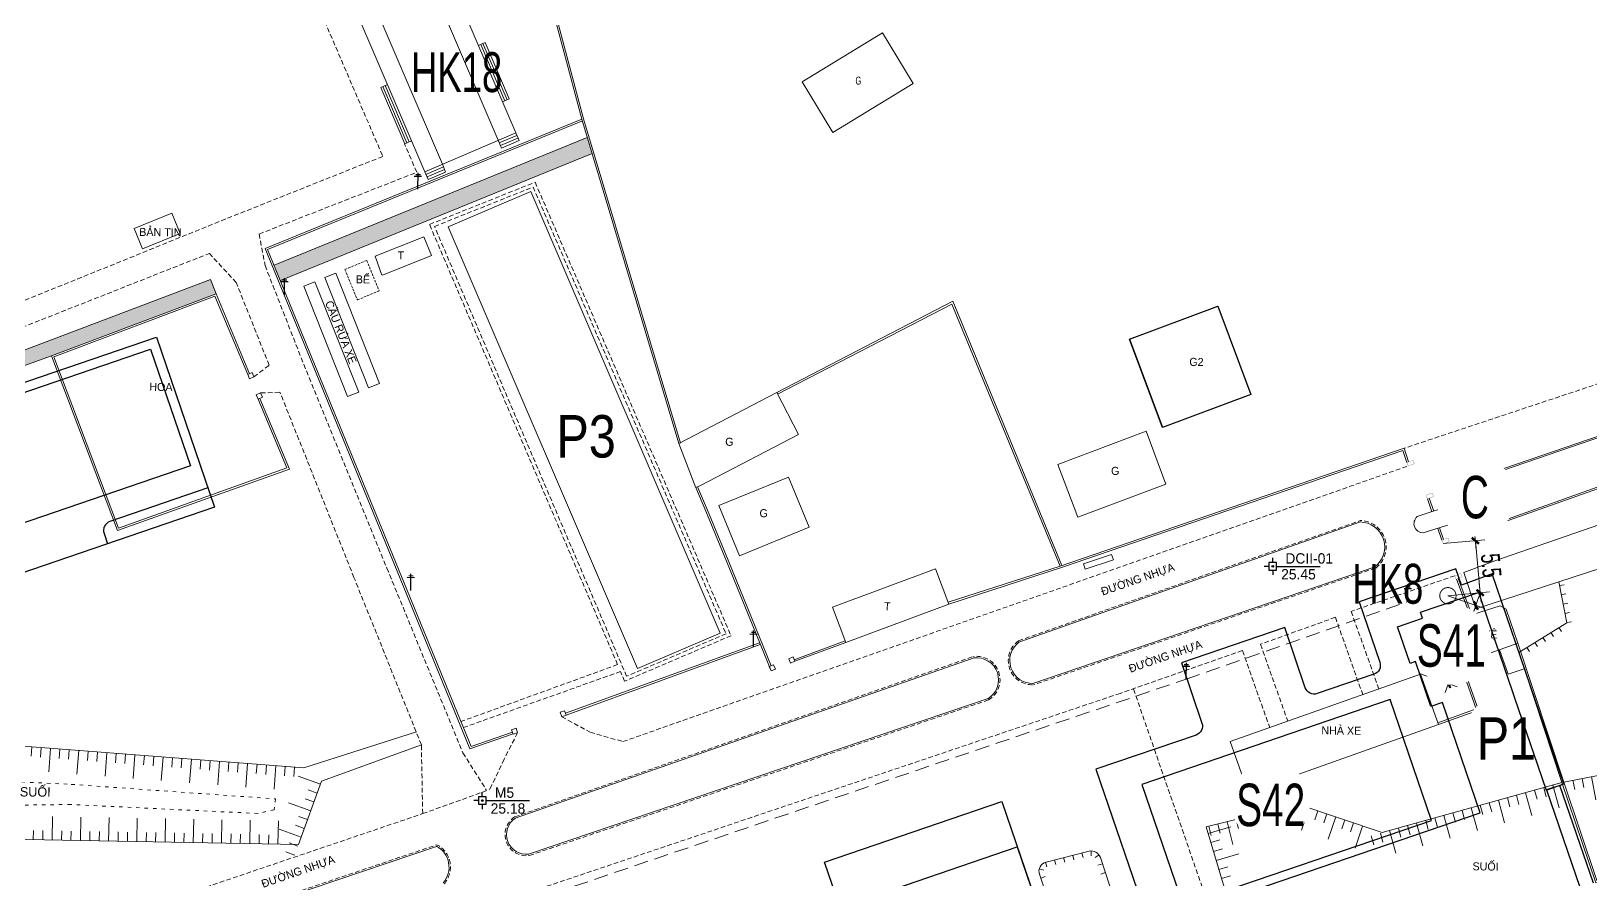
# Model space of a CAD drawing. Header units: inches. Extents: x 496359 to 501064, y 2374078 to 2377203.
# Drawn here: x 499073.7 to 499239.4, y 2376558.4 to 2376648.5 of the extents above; entities that cross this region are included whole.
import ezdxf
from ezdxf.enums import TextEntityAlignment as Align

# ---------------------------------------------------------------- set-up
doc = ezdxf.new("R2010")
doc.units = ezdxf.units.IN
doc.header["$MEASUREMENT"] = 0
doc.linetypes.add('ACAD_ISO03W100', pattern=[30, 12, -18])
doc.linetypes.add('DASHED', pattern=[0.75, 0.5, -0.25])
for name, color, linetype in [('cd', 7, 'Continuous'), ('chu', 6, 'Continuous'), ('MANH', 147, 'Continuous'), ('MOC - DC2', 1, 'Continuous'), ('NOI', 2, 'Continuous'), ('tl', 8, 'Continuous')]:
    doc.layers.add(name, color=color, linetype=linetype)
for name, color, linetype, lineweight in [('EG Text2', 7, 'Continuous', 18), ('ISO', 252, 'Continuous', 20), ('LC Dim', 8, 'Continuous', 18), ('LC Net dam 1', 30, 'Continuous', 30), ('LC Net manh', 239, 'Continuous', 5)]:
    doc.layers.add(name, color=color, linetype=linetype, lineweight=lineweight)
doc.styles.add('dien giai', font='', dxfattribs={"width": 0.8})
doc.styles.add('EG Hai', font='')
doc.styles.add('style1', font='')
doc.styles.get('dien giai').set_extended_font_data('.VnArial NarrowH')
doc.styles.get('EG Hai').set_extended_font_data('.VnArial NarrowH')
doc.styles.get('style1').set_extended_font_data('.VnAvantH')
doc.dimstyles.new('DIM300', dxfattribs={"dimscale": 0.5, "dimtxt": 2, "dimasz": 0.007, "dimexe": 1, "dimexo": 0, "dimgap": 0.4, "dimtad": 1, "dimtoh": 1, "dimdec": 1, "dimzin": 1, "dimdsep": 46, "dimtxsty": 'dien giai', "dimblk": 'rowdim', "dimcen": 2.5, "dimclrd": 256, "dimclre": 256, "dimclrt": 2, "dimazin": 0, "dimtfac": 1, "dimtdec": 1, "dimtix": 1, "dimtmove": 2, "dimatfit": 0, "dimldrblk": 'dot leader', "dimfxl": 2, "dimtolj": 1, "dimtzin": 0, "dimlwd": -1, "dimlwe": -1, "dimarcsym": 1})
pattern_1 = [(359.267215784, (-736010.08436, -2368366.01803), (0.566607394046, 0.317539068605), [0.375, -0.75]), (119.267215784, (-736010.08436, -2368366.01803), (-0.55830059713, 0.331926862913), [0.375, -0.75]), (59.267215784, (-736010.08436, -2368366.01803), (0.008306796916, 0.64946593152), [-0.75, 0.375])]

# ---------------------------------------------------------------- blocks, each defined once
blk = doc.blocks.new('cdien')
at = {"layer": 'cd', "extrusion": (-0.000518657, 0.000768986, 1)}
for p, q in [((0, 0), (0, 3.5, 0)), ((-0.8, 2.78, 0), (0.76, 2.78, 0)), ((-0.46, 3.14, 0), (0.49, 3.14, 0))]:
    blk.add_line(p, q, dxfattribs=at)
blk = doc.blocks.new('1')
at = {"layer": 'tl', "color": 250, "lineweight": 0}
blk.add_line((0, -0.5), (0, 0), dxfattribs=at)
blk = doc.blocks.new('t2')
at = {"layer": 'tl', "color": 250, "lineweight": 0}
for p, q in [((-2, 0), (-2, -1)), ((-1, 0), (-1, -1)), ((0, 0), (0, -2.5))]:
    blk.add_line(p, q, dxfattribs=at)
blk = doc.blocks.new('t1')
at = {"layer": 'tl', "color": 250, "lineweight": 0}
for p, q in [((0, 0), (0, 2.5)), ((-2, 0), (-2, 1)), ((-1, 0), (-1, 1))]:
    blk.add_line(p, q, dxfattribs=at)
blk = doc.blocks.new('MOC')
at = {"layer": 'MOC - DC2'}
for points in [[(-0.4, 0), (-0.9, 0)], [(0, 0.4), (0, 0.9)], [(0.4, 0), (5.03, 0)], [(0, -0.4), (0, -0.9)]]:
    blk.add_lwpolyline(points, dxfattribs=at)
blk.add_lwpolyline([(-0.4, -0.4), (0.4, -0.4), (0.4, 0.4), (-0.4, 0.4)], close=True, dxfattribs=at)
blk.add_circle((0, 0), 0.0868, dxfattribs=at)
blk = doc.blocks.new('Nền HT mới')
at = {"layer": 'MANH', "lineweight": 0}
h = blk.add_hatch(dxfattribs=at)
h.set_pattern_fill('HONEY', color=8, scale=3, angle=-0.7328, style=0)
h.set_pattern_definition(pattern_1)
h.paths.add_polyline_path([(714.21, 342.87), (714.87, 341.24), (747.98, 354.73), (747.47, 356.42)])
h = blk.add_hatch(dxfattribs=at)
h.set_pattern_fill('HONEY', color=8, scale=3, angle=-0.7328, style=0)
h.set_pattern_definition(pattern_1)
h.paths.add_polyline_path([(708.04, 339.84), (707.45, 341.35), (657.66, 322.53), (658.03, 321.54), (690.55, 333.26)])
at = {"layer": 'MANH', "color": 4, "lineweight": 0, "elevation": -28.38}
for points in [[(757.38, 324), (747.08, 358.43), (737.02, 396.25), (743.94, 407.46), (751.11, 414.41), (756.41, 419.73), (748.14, 434.14), (724.17, 423.16), (706.08, 415.01), (686.91, 406.68), (679.5, 403.63), (654.86, 392.76), (639.66, 369.15), (637.68, 365.88)], [(757.19, 323.94), (746.89, 358.37), (736.81, 396.28), (743.79, 407.59), (750.97, 414.55), (756.16, 419.76), (748.05, 433.88), (724.26, 422.98), (706.16, 414.83), (686.99, 406.5), (679.58, 403.44), (654.99, 392.6), (639.82, 369.04), (637.87, 365.81)], [(834.71, 322.01), (834.22, 323.45), (797.69, 310.95), (785.8, 307.1)], [(834.52, 321.94), (834.09, 323.2), (797.94, 310.82), (785.86, 306.91)], [(766.99, 299.83), (762.25, 311.48), (760.06, 316.79), (758.99, 319.29)], [(766.99, 300.36), (762.43, 311.56), (760.25, 316.87), (759.18, 319.37)], [(836.72, 318.09), (837.19, 316.72)], [(836.91, 318.15), (837.38, 316.78)], [(837.81, 314.95), (838.24, 313.7)], [(838, 315.01), (838.43, 313.76)], [(839.79, 309.57), (841.24, 305.7)], [(839.98, 309.64), (841.43, 305.77)], [(959.89, 219.62), (944.81, 235.71), (934.57, 249.18), (904.77, 269.54), (886.96, 274.89), (877.97, 277.21), (863.85, 279.67), (854.58, 277.34), (850.99, 287.97), (846.12, 302.69)], [(774.85, 303.03), (769.45, 301.01)], [(774.92, 302.84), (769.52, 300.84)], [(846.31, 302.75), (851.18, 288.03), (854.71, 277.58), (863.84, 279.87), (878.01, 277.41), (887.02, 275.08), (904.86, 269.73), (934.71, 249.33), (944.97, 235.84), (960.04, 219.76), (967.56, 211.39), (944.86, 202.41), (930.43, 197.73), (920.81, 192.17), (895.27, 181.97), (863.57, 176), (834.85, 162.67)]]:
    blk.add_lwpolyline(points, dxfattribs=at)
at = {"layer": 'MANH', "color": 2, "lineweight": 0, "elevation": -28.38}
for points in [[(722.86, 396.65), (739.87, 356.94)], [(721, 395.85), (738.01, 356.14)], [(715.07, 393.31), (732.08, 353.6)], [(713.2, 392.51), (730.21, 352.8)], [(736.63, 366.5), (735.91, 366.19)], [(736.15, 366.3), (738.71, 360.33)], [(736.39, 366.4), (738.95, 360.43)], [(736.63, 366.5), (739.19, 360.53)], [(725.53, 361.74), (726.25, 362.05)], [(725.53, 361.74), (728.08, 355.78)], [(725.76, 361.85), (728.32, 355.88)], [(726, 361.95), (728.56, 355.98)], [(739.19, 360.53), (738.46, 360.22)], [(739.59, 293.13), (735.01, 291.54), (713.25, 344.67), (746.89, 358.37)], [(739.52, 293.32), (735.13, 291.79), (713.51, 344.56), (746.96, 358.19)], [(714.21, 342.87), (747.47, 356.42)], [(730.21, 352.8), (739.87, 356.94)], [(738.13, 355.86), (739.99, 356.66)], [(738.25, 355.59), (740.11, 356.38)], [(739.87, 356.94), (740.23, 356.11)], [(714.87, 341.24), (747.98, 354.73)], [(728.08, 355.78), (728.81, 356.09)], [(738.01, 356.14), (738.36, 355.31)], [(738.36, 355.31), (740.23, 356.11)], [(730.33, 352.52), (732.2, 353.32)], [(730.45, 352.25), (732.31, 353.05)], [(732.08, 353.6), (732.43, 352.77)], [(730.21, 352.8), (730.57, 351.97)], [(730.57, 351.97), (732.43, 352.77)], [(732.71, 346.95), (741.47, 350.7)], [(761.57, 303.82), (741.47, 350.7)], [(699.34, 346.77), (703.34, 348.4)], [(704.22, 346.23), (703.34, 348.4)], [(699.34, 346.77), (700.22, 344.61)], [(700.22, 344.61), (704.22, 346.23)], [(752.81, 300.06), (732.71, 346.95)], [(724.93, 343.83), (730.12, 345.89)], [(730.91, 343.9), (730.12, 345.89)], [(725.66, 341.81), (724.93, 343.83)], [(725.73, 341.84), (730.91, 343.9)], [(707.45, 341.35), (657.55, 322.48)], [(708.04, 339.84), (707.45, 341.35)], [(719.58, 341.57), (720.76, 342.04)], [(724.23, 329.85), (719.58, 341.57)], [(725.41, 330.31), (720.76, 342.03)], [(708.04, 339.84), (690.55, 333.26), (697.57, 314.71), (715.84, 321.24), (712.69, 328.74)], [(711.59, 331.36), (708.04, 339.84)], [(717.37, 340.65), (718.54, 341.12)], [(722.01, 328.93), (717.37, 340.65)], [(723.19, 329.4), (718.54, 341.12)], [(711.41, 331.28), (707.93, 339.58), (690.8, 333.14), (697.69, 314.97), (715.57, 321.36), (712.51, 328.66)], [(690.55, 333.26), (658.03, 321.54), (657.66, 322.53)], [(724.23, 329.85), (725.41, 330.31)], [(722.01, 328.93), (723.19, 329.4)], [(757.19, 323.94), (767.6, 329.36)], [(759.5, 319.51), (769.91, 324.92)], [(843.49, 320.84), (857.85, 325.76)], [(843.54, 320.7), (857.9, 325.62)], [(761.45, 317.36), (768.85, 320.4)], [(771.03, 315.09), (768.85, 320.4)], [(845.22, 315.94), (859.81, 321.11)], [(845.27, 315.8), (859.86, 320.96)], [(763.63, 312.05), (761.45, 317.36)], [(835.62, 316.2), (839.48, 317.49)], [(763.63, 312.05), (771.03, 315.09)], [(793.31, 302.88), (829.61, 315.63)], [(836.25, 314.46), (839.98, 315.64)], [(803.15, 312.19), (800.17, 311.2), (800.37, 310.62), (803.35, 311.6), (803.15, 312.19)], [(784.47, 310.66), (773.53, 306.59)], [(785.86, 306.91), (784.47, 310.66)], [(831.17, 310.88), (794.8, 298.48)], [(797.88, 311.01), (797.88, 311.01)], [(846.42, 301.79), (851.51, 304.94), (850.66, 309.28)], [(773.53, 306.59), (774.92, 302.84)], [(785.86, 306.91), (774.92, 302.84)], [(845.08, 306.36), (844.45, 306.72), (838.75, 304.92)], [(837.81, 294.32), (841.88, 295.78), (838.65, 304.88)], [(846.31, 302.75), (845.08, 306.36)], [(752.81, 300.06), (761.57, 303.82)], [(745.16, 295.32), (765.78, 302.81)], [(745.23, 295.13), (765.85, 302.62)], [(846.31, 302.75), (840.18, 300.57)], [(845.3, 299.49), (844.38, 302.06)], [(739.8, 284.18), (788.55, 301.22)], [(837.88, 294.13), (842.14, 295.65), (840.37, 300.64)], [(845.3, 299.49), (846.99, 300.05)], [(835.98, 299.49), (815.77, 292.32)], [(837.88, 294.13), (835.98, 299.49)], [(790.04, 296.88), (741.24, 280.36)], [(744.69, 295.15), (744.69, 295.15)], [(717.38, 289.53), (667.84, 293.34), (664.87, 291.99)], [(729.34, 293.35), (717.38, 289.53)], [(837.88, 294.13), (817.67, 286.96)], [(719.24, 288.12), (729.85, 291.98)], [(817.67, 286.96), (815.77, 292.32)], [(851.18, 288.03), (870.7, 291.79), (894.67, 285.42)], [(666.63, 282.3), (716.8, 281.38), (719.24, 288.12)], [(824.68, 193.01), (823.01, 196.89), (881.74, 222.88), (857.79, 275.19), (822.4, 266.46), (820.77, 271.59), (816.52, 272.11), (813.22, 283.27), (822.94, 285.68), (831.91, 282.66), (850.99, 287.96)], [(672.41, 261.28), (731.56, 281.23)]]:
    blk.add_lwpolyline(points, dxfattribs=at)
at = {"layer": 'MANH', "color": 3, "linetype": 'DASHED', "lineweight": 0, "elevation": -28.38}
for points in [[(709.5, 392.19), (725.75, 354.43), (709.2, 347.84)], [(687.22, 382.56), (665.02, 372.93), (680.79, 336.35), (709.2, 347.84)], [(914.05, 365.32), (899.29, 348.86), (886.89, 339.39), (877.1, 335.51), (867.42, 332.64), (862.86, 332.96), (834.22, 323.45)], [(712.62, 346.19), (729.36, 352.74), (728.06, 355.77)], [(712.61, 346.2), (713.25, 342.84), (717.36, 332.35), (726.19, 310.73), (734.26, 291.12), (736.75, 287.2)], [(681.84, 334.07), (707.33, 344.13)], [(713.68, 332.27), (710.19, 341.03), (707.33, 344.13)], [(712.06, 331.02), (713.68, 332.27)], [(712.78, 329.32), (714.83, 329.39)], [(729.99, 284.67), (729.85, 291.98), (722.69, 309.74), (714.83, 329.39)], [(751.26, 292.32), (834.66, 321.57)], [(793.26, 303.02), (829.56, 315.77)], [(831.21, 310.74), (794.85, 298.34)], [(839.61, 309.92), (828.61, 306.14)], [(826.93, 305.51), (818.98, 302.65)], [(826.93, 305.51), (829.84, 297.31)], [(828.61, 306.14), (831.54, 297.92)], [(817.06, 301.97), (804.07, 297.44), (740.06, 275.91)], [(817.06, 301.97), (819.96, 293.81)], [(818.98, 302.65), (821.87, 294.49)], [(739.75, 284.32), (788.5, 301.36)], [(790.09, 296.74), (741.29, 280.22)], [(849.35, 262.81), (821.16, 252.78), (805.48, 297.91)], [(744.76, 294.96), (747.78, 293.31), (751.26, 292.32)], [(740.07, 293.26), (738.64, 290.46), (737.1, 287.22)], [(651.55, 258.23), (661.74, 261.65), (674.33, 265.81), (729.99, 284.67), (737.1, 287.22)], [(672.36, 261.42), (731.51, 281.37)]]:
    blk.add_lwpolyline(points, dxfattribs=at)
at = {"layer": 'MANH', "lineweight": 0, "elevation": -28.38}
for points in [[(770.28, 362.33), (778.82, 367.54)], [(778.82, 367.54), (782.1, 362.16)], [(770.28, 362.33), (773.57, 356.95)], [(773.57, 356.95), (782.1, 362.16)], [(786.29, 339.05), (767.6, 329.36)], [(786.21, 338.73), (767.69, 329.18)], [(786.21, 338.73), (797.69, 310.95)], [(786.29, 339.05), (797.88, 311.01)], [(805.09, 335.02), (814.45, 338.53)], [(817.96, 329.17), (814.45, 338.53)], [(808.59, 325.67), (805.09, 335.02)], [(769.91, 324.92), (767.6, 329.36)], [(808.59, 325.66), (817.96, 329.17)], [(797.46, 321.74), (806.83, 325.25)], [(808.93, 319.63), (806.83, 325.25)], [(759.01, 319.25), (757.19, 323.94)], [(799.57, 316.13), (797.46, 321.74)], [(759.5, 319.51), (758.99, 319.29)], [(799.57, 316.13), (808.93, 319.63)]]:
    blk.add_lwpolyline(points, dxfattribs=at)
at = {"layer": 'MANH', "color": 5, "linetype": 'DASHED', "lineweight": 0, "elevation": -28.38}
for points in [[(750.69, 300.49), (730.71, 347.21), (741.93, 351.69), (762.74, 303.56), (751.44, 298.73)], [(750.69, 300.49), (734.04, 294.44)], [(734.3, 293.8), (751, 299.76)], [(751.44, 298.73), (751, 299.76)]]:
    blk.add_lwpolyline(points, dxfattribs=at)
blk.add_lwpolyline([(751.65, 299.25), (731.24, 346.99), (741.72, 351.18), (762.21, 303.77)], close=True, dxfattribs=at)
at = {"layer": 'MANH', "color": 2, "linetype": 'DASHED', "lineweight": 0, "ltscale": 0.5, "elevation": -28.38}
for points in [[(721.73, 342.44), (724.05, 343.39)], [(724.05, 343.39), (725.36, 340.16)], [(721.73, 342.44), (723.05, 339.21)], [(723.06, 339.19), (725.36, 340.16)]]:
    blk.add_lwpolyline(points, dxfattribs=at)
at = {"layer": 'MANH', "color": 2, "lineweight": 0, "elevation": -28.38}
for points in [[(711.6, 330.82), (712.06, 331.02), (711.87, 331.48), (711.41, 331.28)], [(712.51, 328.66), (712.97, 328.86), (712.78, 329.32), (712.32, 329.12)], [(865.37, 314.04), (864.32, 318.58), (843.88, 311.5), (840.59, 310.27), (841.84, 306.42)], [(842.25, 317.66), (841.43, 317.98), (840.75, 317.43), (840.89, 316.57), (841.7, 316.25), (842.38, 316.8)], [(745.23, 295.13), (745.06, 295.6), (744.59, 295.43), (744.76, 294.96)], [(740.07, 293.26), (739.91, 293.73), (739.44, 293.56), (739.6, 293.09)]]:
    blk.add_lwpolyline(points, close=True, dxfattribs=at)
at = {"layer": 'MANH', "color": 1, "lineweight": 0, "const_width": 0.02, "elevation": -28.38}
blk.add_lwpolyline([(834.52, 321.94), (834.66, 321.57), (835.32, 321.81), (835.18, 322.19)], close=True, dxfattribs=at)
at = {"layer": 'MANH', "color": 4, "lineweight": 0, "const_width": 0.02, "elevation": -28.38}
for points in [[(836.58, 318.46), (836.72, 318.09), (837.37, 318.33), (837.23, 318.71)], [(838.24, 313.7), (838.38, 313.32), (839.04, 313.57), (838.9, 313.94)], [(839.61, 309.92), (839.75, 309.55), (840.4, 309.8), (840.26, 310.17)]]:
    blk.add_lwpolyline(points, close=True, dxfattribs=at)
at = {"layer": 'MANH', "color": 1, "linetype": 'DASHED', "lineweight": 0, "ltscale": 3, "elevation": -28.38}
blk.add_lwpolyline([(562.77, 214.46), (590.05, 223.76), (618.36, 233.47), (646.51, 243), (675.3, 252.89), (741.83, 275.53), (811.08, 298.94), (834.62, 307.18)], dxfattribs=at)
at = {"layer": 'MANH', "color": 4, "lineweight": 0, "elevation": -28.38}
for points in [[(767.45, 300.01), (767.26, 300.48), (766.8, 300.29), (766.99, 299.83)], [(769.52, 300.84), (769.33, 301.31), (768.87, 301.12), (769.05, 300.65)]]:
    blk.add_lwpolyline(points, close=True, dxfattribs=at)
at = {"layer": 'MANH', "color": 2, "linetype": 'ACAD_ISO03W100', "lineweight": 0, "ltscale": 0.03, "elevation": -28.38}
blk.add_lwpolyline([(670.44, 286.3), (669.61, 287.42), (669.71, 288.72), (674.8, 288.65), (692.67, 287.78), (714.35, 286.24), (714.22, 285.09), (712.5, 284.69), (692.61, 285.64), (681.61, 285.51), (675.76, 285.62), (670.44, 286.3)], dxfattribs=at)
at = {"layer": 'MANH', "color": 2, "lineweight": 0, "elevation": -28.38}
blk.add_lwpolyline([(821.46, 200.01), (795.5, 278.24, -0.435873), (796.2, 279.53), (800.78, 280.68, -0.394322), (801.97, 280.02), (827.35, 202.25, -0.393708), (826.78, 201.02), (822.79, 199.4, -0.433538)], format="xyb", close=True, dxfattribs=at)
at = {"layer": 'MANH', "color": 2, "lineweight": 0}
for centre, radius, start, end in [((845.84, 318.83, -2.29), 3.09, 139.4081, 259.4184), ((845.84, 318.83, -2.29), 2.94, 139.4081, 259.4184), ((839.32, 316.46, -2.02), 1.04, 308.8531, 81.3581), ((829.51, 312.97, -2.05), 2.66, 307.2893, 89.0582), ((836.27, 315.45, -2.02), 0.991, 130.9711, 269.038), ((794.77, 300.92, -2.23), 2.43, 125.5941, 271.8718), ((788.82, 298.88, -2.39), 2.34, 300.6486, 97.2866), ((740.98, 282.45, -2.39), 2.09, 123.1525, 277.9114), ((730.28, 279, -2.36), 2.51, 318.1585, 62.5739)]:
    blk.add_arc(centre, radius, start, end, dxfattribs=at)
at = {"layer": 'MANH', "color": 3, "linetype": 'DASHED', "lineweight": 0}
for centre, radius, start, end in [((829.51, 312.97, -2.05), 2.81, 307.2893, 89.0582), ((794.77, 300.92, -2.23), 2.58, 125.5941, 271.8718), ((788.82, 298.88, -2.39), 2.49, 300.6486, 97.2866), ((740.98, 282.45, -2.39), 2.24, 123.1525, 277.9114), ((730.28, 279, -2.36), 2.66, 318.1585, 62.5739)]:
    blk.add_arc(centre, radius, start, end, dxfattribs=at)
at = {"layer": 'cd', "lineweight": 0, "xscale": 0.5, "yscale": 0.5, "zscale": 0.5, "rotation": 359.2672157837458}
for p in [(729.48, 350.95, -1.03), (715.3, 339.75, -1.48), (728.72, 308.36, -2.17), (834.62, 307.18, -1.98), (765.11, 302.35, -28.38), (811.08, 298.94, -2.09)]:
    blk.add_blockref('cdien', p, dxfattribs=at)
at = {"layer": 'MOC - DC2', "lineweight": 0}
for p in [(820.28, 310.92, -2.92), (736.32, 286.06, -3.2)]:
    blk.add_blockref('MOC', p, dxfattribs=at)
at = {"layer": 'NOI', "color": 2, "lineweight": 0}
for name, p, rotation in [('1', (850.74, 308.87, -2.53), 101.1605576522958), ('1', (850.93, 307.89, -2.53), 101.1605576522958), ('1', (851.13, 306.91, -2.53), 101.1605576522958), ('1', (851.32, 305.93, -2.53), 101.1605576522958), ('1', (851.51, 304.95, -2.53), 101.1605576522958), ('1', (848.97, 303.36, -2.53), 31.70010236237355), ('1', (849.82, 303.89, -2.53), 31.70010236237355), ('1', (850.67, 304.42, -2.53), 31.70010236237355), ('1', (847.27, 302.31, -2.53), 31.70010236237355), ('1', (848.12, 302.84, -2.53), 31.70010236237355), ('t1', (687.47, 291.83, -28.38), 175.6024078969537), ('t1', (690.46, 291.6, -28.38), 175.6024078969537), ('t1', (693.45, 291.37, -28.38), 175.6024078969537), ('t1', (696.44, 291.14, -28.38), 175.6024078969537), ('t1', (699.43, 290.91, -28.38), 175.6024078969537), ('t1', (702.42, 290.68, -28.38), 175.6024078969537), ('t1', (705.42, 290.45, -28.38), 175.6024078969537), ('t1', (708.41, 290.22, -28.38), 175.6024078969537), ('t1', (711.4, 289.99, -28.38), 175.6024078969537), ('t1', (714.39, 289.76, -28.38), 175.6024078969537), ('t1', (719.12, 287.8, -28.38), 70.05832019437757), ('t2', (854.13, 288.6, -28.38), 10.90363682355771), ('t2', (847.13, 286.89, -2.99), 15.54199918772903), ('t2', (850.02, 287.69, -2.99), 15.54199918772903), ('t1', (718.1, 284.98, -28.38), 70.05832019437757), ('t2', (821.25, 285.26, -2.99), 13.95691581119293), ('t2', (824.13, 285.28, -2.99), 341.3645410046523), ('t2', (826.98, 284.32, -2.99), 341.3645410046523), ('t2', (841.35, 285.28, -2.99), 15.54199918772903), ('t2', (844.24, 286.09, -2.99), 15.54199918772903), ('t1', (690.63, 281.86, -28.38), 358.9486173516703), ('t1', (693.63, 281.81, -28.38), 358.9486173516703), ('t1', (696.63, 281.75, -28.38), 358.9486173516703), ('t1', (699.63, 281.7, -28.38), 358.9486173516703), ('t1', (702.62, 281.64, -28.38), 358.9486173516703), ('t1', (705.62, 281.59, -28.38), 358.9486173516703), ('t1', (708.62, 281.53, -28.38), 358.9486173516703), ('t1', (711.62, 281.48, -28.38), 358.9486173516703), ('t1', (714.62, 281.42, -28.38), 358.9486173516703), ('t2', (813.43, 282.57, -2.99), 106.4640769393147), ('t2', (815.43, 283.81, -2.99), 13.95691581119293), ('t2', (818.34, 284.54, -2.99), 13.95691581119293), ('t2', (829.82, 283.36, -2.99), 341.3645410046523), ('t2', (835.56, 283.67, -2.99), 15.54199918772903), ('t2', (838.46, 284.48, -2.99), 15.54199918772903), ('t1', (717.08, 282.16, -28.38), 70.05832019437757), ('t2', (832.67, 282.87, -2.99), 15.54199918772903), ('1', (798.07, 280, -2.69), 14.1542116848365), ('1', (799.04, 280.24, -2.69), 14.1542116848365), ('1', (800.01, 280.49, -2.69), 14.1542116848365), ('1', (800.98, 280.71, -2.69), 2.517796867418089), ('1', (801.84, 280.29, -2.69), 305.2220173600016), ('t2', (814.28, 279.69, -2.99), 106.4640769393147), ('1', (795.48, 278.8, -2.69), 75.86577174505484), ('1', (796.13, 279.51, -2.69), 18.56999224266611), ('1', (797.1, 279.75, -2.69), 14.1542116848365), ('1', (802.19, 279.36, -2.69), 288.07267303035), ('1', (802.5, 278.41, -2.69), 288.07267303035), ('1', (795.63, 277.83, -2.69), 108.3585656710633)]:
    blk.add_blockref(name, p, dxfattribs=dict(at, rotation=rotation))
at = {"layer": 'chu', "color": 6, "lineweight": 0, "style": 'style1', "width": 0.7}
blk.add_text('G', height=0.85, rotation=359.2672, dxfattribs=at).set_placement((775.95, 362.05, -53.76))
at = {"layer": 'chu', "color": 6, "lineweight": 0, "style": 'style1'}
for s, height, rotation, p in [('b¶n tin', 0.85, 359.2672, (699.88, 345.99, -28.38)), ('t', 0.85, 359.2672, (727.32, 343.5, -54.55)), ('bÓ', 0.85, 359.2672, (722.88, 340.96, -28.38)), ('cÇu röa xe', 0.85, 291.6214, (719.6, 338.91, -2.12)), ('G2', 0.85, 359.2672, (811.41, 332.2, -28.38)), ('hoa', 0.85, 359.2672, (700.95, 329.55, -28.38)), ('nhµ xe', 0.85, 359.2672, (745.1, 326.22, -28.38)), ('m¸i t«n', 0.85, 359.2672, (744.7, 324.63, -28.38)), ('g', 0.85, 359.2672, (762.12, 323.72, -28.38)), ('G', 0.85, 359.2672, (803.1, 320.63, -28.38)), ('g', 0.85, 359.2672, (765.76, 316.14, -28.38)), ('§¦êNG NHùA ', 0.85, 19.213, (802.22, 307.81, -28.38)), ('t', 0.85, 359.2672, (778.99, 306.26, -28.38)), ('b.vÖ', 0.85, 359.2672, (841.55, 303.3, -28.38)), ('§¦êNG NHùA ', 0.85, 19.213, (805.16, 299.62, -28.38)), ('nhµ xe', 0.85, 359.2672, (825.44, 293.09, -28.38)), ('suèi', 1, 359.2672, (687.2, 286.5, -28.38)), ('§¦êNG NHùA ', 0.85, 19.213, (713.04, 276.79, -28.38)), ('suèi', 0.85, 359.2672, (841.49, 278.66, -28.38))]:
    blk.add_text(s, height=height, rotation=rotation, dxfattribs=at).set_placement(p)
at = {"layer": 'MOC - DC2', "lineweight": 0, "style": 'style1'}
for s, p in [('DCII-01', (821.62, 311.21, -2.92)), ('25.45', (821.17, 309.53, -2.92)), ('M5', (737.66, 286.35, -3.2)), ('25.18', (737.21, 284.67, -3.2))]:
    blk.add_text(s, height=1.1, dxfattribs=at).set_placement(p)
blk = doc.blocks.new('rowdim')
blk.add_line((-200, 0), (200, 0))
at = {"const_width": 50}
blk.add_lwpolyline([(-71, -71), (71, 71)], dxfattribs=at)
blk = doc.blocks.new('*D297')
at = {"layer": 'Defpoints', "color": 0, "transparency": 16777216}
for p in [(499224.19, 2376588.57), (499227.15, 2376587.53), (499221.27, 2376580.27)]:
    blk.add_point(p, dxfattribs=at)
at = {"layer": 'LC Dim', "transparency": 16777216}
for p, q in [((499224.19, 2376588.57), (499228.09, 2376587.2)), ((499224.23, 2376579.23), (499227.15, 2376587.53)), ((499221.27, 2376580.27), (499225.18, 2376578.9))]:
    blk.add_line(p, q, dxfattribs=at)
at = {"layer": 'LC Dim', "transparency": 16777216, "xscale": 0.005, "yscale": 0.005, "zscale": 0.005}
for p, rotation in [((499227.15, 2376587.53), 70.65983067852986), ((499224.23, 2376579.23), 250.6598306785298)]:
    blk.add_blockref('rowdim', p, dxfattribs=dict(at, rotation=rotation))
at = {"layer": 'LC Dim', "color": 2, "transparency": 16777216, "insert": (499224.35, 2376583.85), "char_height": 2, "attachment_point": 5, "rotation": 70.6598, "style": 'dien giai'}
blk.add_mtext('\\A1;8.8', dxfattribs=at)
blk = doc.blocks.new('dot leader')
at = {"const_width": 50}
blk.add_lwpolyline([(-25, 0, 1), (25, 0, 1)], format="xyb", close=True, dxfattribs=at)
blk = doc.blocks.new('*D298')
at = {"layer": 'Defpoints', "color": 0, "transparency": 16777216}
for p in [(499227.1, 2376594.41), (499223.68, 2376594.1), (499224.19, 2376588.57)]:
    blk.add_point(p, dxfattribs=at)
at = {"layer": 'LC Dim', "transparency": 16777216}
for p, q in [((499223.68, 2376594.1), (499228.1, 2376594.51)), ((499227.61, 2376588.89), (499227.1, 2376594.41)), ((499224.19, 2376588.57), (499228.61, 2376588.98))]:
    blk.add_line(p, q, dxfattribs=at)
at = {"layer": 'LC Dim', "transparency": 16777216, "xscale": 0.005, "yscale": 0.005, "zscale": 0.005}
for p, rotation in [((499227.1, 2376594.41), 95.28252795844485), ((499227.61, 2376588.89), 275.2825279584449)]:
    blk.add_blockref('rowdim', p, dxfattribs=dict(at, rotation=rotation))
at = {"layer": 'LC Dim', "color": 2, "transparency": 16777216, "insert": (499228.77, 2376591.78), "char_height": 2, "attachment_point": 5, "rotation": 275.2825, "style": 'dien giai'}
blk.add_mtext('\\A1;5.5', dxfattribs=at)

msp = doc.modelspace()

# ---------------------------------------------------------------- linework, layer by layer
at = {"layer": 'LC Net dam 1'}
msp.add_lwpolyline([(499199.75, 2376619.3), (499203.26, 2376609.94), (499193.88, 2376606.44), (499190.38, 2376615.79)], close=True, dxfattribs=at)
for points in [[(499043.5, 2376601.14), (499087.01, 2376616.01), (499093.18, 2376597.96), (499046.63, 2376582.05), (499044.98, 2376586.88), (499047.07, 2376587.59, 0.414214), (499047.7, 2376588.86), (499043.5, 2376601.14)], [(499092.48, 2376600.01), (499082.07, 2376596.45, 0.414214), (499081.45, 2376595.18), (499081.82, 2376594.08)]]:
    msp.add_lwpolyline(points, format="xyb", dxfattribs=at)
at = {"layer": 'LC Net dam 1', "elevation": -240.47}
msp.add_lwpolyline([(499045.72, 2376600.85), (499086.39, 2376614.74), (499090.62, 2376602.36), (499049.94, 2376588.47)], close=True, dxfattribs=at)
at = {"layer": 'LC Net dam 1', "const_width": 0.1}
msp.add_lwpolyline([(499223.32, 2376588.57, 1), (499225.05, 2376588.57, 1)], format="xyb", close=True, dxfattribs=at)
at = {"layer": 'LC Net dam 1'}
msp.add_lwpolyline([(499239.63, 2376558.06), (499236.08, 2376568.44), (499234.66, 2376567.96), (499238.65, 2376556.29), (499246.02, 2376558.02)], dxfattribs=at)

# ---------------------------------------------------------------- block references
at = {"layer": 'LC Net manh'}
msp.add_blockref('Nền HT mới', (498385.3, 2376280.77, 2.92), dxfattribs=at)

# ---------------------------------------------------------------- texts
at = {"layer": 'EG Text2', "style": 'EG Hai', "width": 0.8}
for s, p in [('hk18', (499118.9, 2376644.14, -25.45)), ('hk8', (499217.8, 2376589.84, 25.46))]:
    msp.add_text(s, height=4.224, rotation=0, dxfattribs=at).set_placement(p, align=Align.MIDDLE_CENTER)

# ---------------------------------------------------------------- dimensions: what is measured, and where the dimension line sits
at = {"layer": 'LC Dim'}
for p1, p2, distance, picture, middle in [((499224.1884, 2376588.5735, -25.452), (499223.6777, 2376594.0965, -25.452), -3.4375, '*D298', (499228.767, 2376591.7819, -25.452)), ((499221.27, 2376580.27, -25.45), (499224.19, 2376588.57, -25.45), -3.14, '*D297', (499224.35, 2376583.85, -25.45))]:
    dim = msp.add_aligned_dim(p1=p1, p2=p2, distance=distance, dimstyle='DIM300', override={"dimscale": 1, "dimasz": 0.005, "dimpost": ''}, dxfattribs=at)
    dim.commit()
    dim.dimension.update_dxf_attribs({"geometry": picture, "text_midpoint": middle})

# ---------------------------------------------------------------- next in the draw order: wipeouts: each hides what was drawn before it
at = {"ltscale": 500}
for points, z in [([(499129.38, 2376602.76), (499128.91, 2376603.31), (499128.66, 2376603.71), (499128.43, 2376604.2), (499128.26, 2376604.73), (499128.17, 2376605.22), (499128.13, 2376605.66), (499128.15, 2376606.19), (499128.21, 2376606.59), (499128.37, 2376607.17), (499128.5, 2376607.48), (499128.72, 2376607.91), (499128.99, 2376608.31), (499129.37, 2376608.75), (499129.77, 2376609.11), (499130.24, 2376609.42), (499130.7, 2376609.65), (499131.13, 2376609.81), (499131.53, 2376609.91), (499132.03, 2376609.98), (499132.47, 2376610), (499132.88, 2376609.97), (499133.42, 2376609.87), (499133.83, 2376609.74), (499134.21, 2376609.58), (499134.8, 2376609.23), (499135.06, 2376609.03), (499135.36, 2376608.76), (499135.61, 2376608.49), (499135.88, 2376608.14), (499136.12, 2376607.73), (499136.28, 2376607.38), (499136.41, 2376607.03), (499136.53, 2376606.58), (499136.59, 2376606.18), (499136.6, 2376605.6), (499136.55, 2376605.05), (499136.45, 2376604.61), (499136.33, 2376604.26), (499136.14, 2376603.82), (499135.92, 2376603.44), (499135.71, 2376603.15), (499135.37, 2376602.77), (499135.11, 2376602.53), (499134.7, 2376602.22), (499134.42, 2376602.05), (499134.17, 2376601.92), (499133.87, 2376601.79), (499133.52, 2376601.68), (499133.19, 2376601.6), (499132.84, 2376601.55), (499132.49, 2376601.52), (499132.2, 2376601.52), (499131.77, 2376601.56), (499131.4, 2376601.63), (499131, 2376601.75), (499130.6, 2376601.91), (499130.13, 2376602.16), (499129.91, 2376602.31), (499129.6, 2376602.55)], -300.84), ([(499224.14, 2376596.1), (499223.67, 2376596.65), (499223.42, 2376597.05), (499223.19, 2376597.55), (499223.02, 2376598.07), (499222.93, 2376598.57), (499222.89, 2376599.01), (499222.91, 2376599.53), (499222.97, 2376599.94), (499223.13, 2376600.51), (499223.26, 2376600.83), (499223.48, 2376601.26), (499223.75, 2376601.66), (499224.13, 2376602.1), (499224.53, 2376602.45), (499225, 2376602.77), (499225.46, 2376603), (499225.89, 2376603.16), (499226.29, 2376603.26), (499226.79, 2376603.33), (499227.23, 2376603.34), (499227.64, 2376603.31), (499228.18, 2376603.21), (499228.59, 2376603.08), (499228.97, 2376602.92), (499229.56, 2376602.58), (499229.82, 2376602.38), (499230.12, 2376602.11), (499230.37, 2376601.83), (499230.64, 2376601.48), (499230.88, 2376601.07), (499231.04, 2376600.73), (499231.17, 2376600.38), (499231.29, 2376599.93), (499231.35, 2376599.53), (499231.37, 2376598.95), (499231.31, 2376598.39), (499231.21, 2376597.96), (499231.1, 2376597.61), (499230.9, 2376597.16), (499230.68, 2376596.79), (499230.47, 2376596.5), (499230.13, 2376596.12), (499229.87, 2376595.87), (499229.46, 2376595.57), (499229.18, 2376595.4), (499228.93, 2376595.27), (499228.63, 2376595.14), (499228.28, 2376595.03), (499227.95, 2376594.95), (499227.6, 2376594.89), (499227.25, 2376594.87), (499226.96, 2376594.87), (499226.53, 2376594.91), (499226.16, 2376594.98), (499225.76, 2376595.1), (499225.36, 2376595.25), (499224.89, 2376595.51), (499224.67, 2376595.66), (499224.36, 2376595.9)], -24), ([(499221.63, 2376580.35), (499221.17, 2376580.9), (499220.91, 2376581.3), (499220.68, 2376581.79), (499220.51, 2376582.32), (499220.42, 2376582.81), (499220.39, 2376583.25), (499220.41, 2376583.78), (499220.47, 2376584.19), (499220.63, 2376584.76), (499220.75, 2376585.07), (499220.97, 2376585.51), (499221.24, 2376585.9), (499221.62, 2376586.34), (499222.02, 2376586.7), (499222.5, 2376587.02), (499222.95, 2376587.25), (499223.39, 2376587.41), (499223.78, 2376587.51), (499224.29, 2376587.58), (499224.72, 2376587.59), (499225.13, 2376587.56), (499225.67, 2376587.46), (499226.08, 2376587.33), (499226.47, 2376587.17), (499227.05, 2376586.82), (499227.31, 2376586.63), (499227.61, 2376586.36), (499227.87, 2376586.08), (499228.13, 2376585.73), (499228.38, 2376585.32), (499228.54, 2376584.98), (499228.66, 2376584.63), (499228.78, 2376584.18), (499228.84, 2376583.77), (499228.86, 2376583.19), (499228.8, 2376582.64), (499228.7, 2376582.21), (499228.59, 2376581.86), (499228.39, 2376581.41), (499228.17, 2376581.03), (499227.96, 2376580.75), (499227.63, 2376580.36), (499227.36, 2376580.12), (499226.96, 2376579.81), (499226.68, 2376579.65), (499226.43, 2376579.52), (499226.12, 2376579.39), (499225.77, 2376579.27), (499225.44, 2376579.19), (499225.09, 2376579.14), (499224.74, 2376579.12), (499224.45, 2376579.12), (499224.02, 2376579.16), (499223.66, 2376579.23), (499223.25, 2376579.34), (499222.86, 2376579.5), (499222.38, 2376579.76), (499222.16, 2376579.9), (499221.85, 2376580.14)], -557.83), ([(499227.13, 2376570.67), (499226.67, 2376571.22), (499226.41, 2376571.62), (499226.18, 2376572.12), (499226.01, 2376572.64), (499225.92, 2376573.14), (499225.88, 2376573.58), (499225.9, 2376574.1), (499225.97, 2376574.51), (499226.12, 2376575.08), (499226.25, 2376575.4), (499226.47, 2376575.83), (499226.74, 2376576.23), (499227.12, 2376576.67), (499227.52, 2376577.02), (499227.99, 2376577.34), (499228.45, 2376577.57), (499228.88, 2376577.73), (499229.28, 2376577.83), (499229.79, 2376577.9), (499230.22, 2376577.91), (499230.63, 2376577.88), (499231.17, 2376577.78), (499231.58, 2376577.65), (499231.97, 2376577.49), (499232.55, 2376577.15), (499232.81, 2376576.95), (499233.11, 2376576.68), (499233.36, 2376576.4), (499233.63, 2376576.05), (499233.88, 2376575.64), (499234.03, 2376575.3), (499234.16, 2376574.95), (499234.28, 2376574.5), (499234.34, 2376574.1), (499234.36, 2376573.52), (499234.3, 2376572.96), (499234.2, 2376572.53), (499234.09, 2376572.18), (499233.89, 2376571.73), (499233.67, 2376571.36), (499233.46, 2376571.07), (499233.12, 2376570.69), (499232.86, 2376570.44), (499232.45, 2376570.14), (499232.17, 2376569.97), (499231.92, 2376569.84), (499231.62, 2376569.71), (499231.27, 2376569.6), (499230.94, 2376569.52), (499230.59, 2376569.46), (499230.24, 2376569.44), (499229.95, 2376569.44), (499229.52, 2376569.48), (499229.15, 2376569.55), (499228.75, 2376569.67), (499228.35, 2376569.82), (499227.88, 2376570.08), (499227.66, 2376570.23), (499227.35, 2376570.47)], -689.48), ([(499202.35, 2376563.71), (499201.88, 2376564.26), (499201.63, 2376564.67), (499201.39, 2376565.16), (499201.23, 2376565.69), (499201.13, 2376566.18), (499201.1, 2376566.62), (499201.12, 2376567.15), (499201.18, 2376567.55), (499201.34, 2376568.13), (499201.46, 2376568.44), (499201.69, 2376568.87), (499201.95, 2376569.27), (499202.33, 2376569.71), (499202.74, 2376570.07), (499203.21, 2376570.38), (499203.66, 2376570.61), (499204.1, 2376570.77), (499204.49, 2376570.87), (499205, 2376570.94), (499205.43, 2376570.96), (499205.85, 2376570.93), (499206.39, 2376570.82), (499206.8, 2376570.7), (499207.18, 2376570.53), (499207.77, 2376570.19), (499208.03, 2376569.99), (499208.33, 2376569.72), (499208.58, 2376569.45), (499208.84, 2376569.1), (499209.09, 2376568.68), (499209.25, 2376568.34), (499209.38, 2376567.99), (499209.49, 2376567.54), (499209.55, 2376567.14), (499209.57, 2376566.56), (499209.51, 2376566.01), (499209.42, 2376565.57), (499209.3, 2376565.22), (499209.1, 2376564.78), (499208.88, 2376564.4), (499208.68, 2376564.11), (499208.34, 2376563.73), (499208.08, 2376563.49), (499207.67, 2376563.18), (499207.39, 2376563.01), (499207.14, 2376562.88), (499206.83, 2376562.75), (499206.49, 2376562.64), (499206.15, 2376562.56), (499205.81, 2376562.51), (499205.45, 2376562.48), (499205.17, 2376562.48), (499204.73, 2376562.52), (499204.37, 2376562.59), (499203.96, 2376562.71), (499203.57, 2376562.87), (499203.09, 2376563.12), (499202.87, 2376563.27), (499202.57, 2376563.51)], -317.83), ([(499144.44, 2376552.37), (499143.98, 2376552.92), (499143.72, 2376553.32), (499143.49, 2376553.81), (499143.32, 2376554.34), (499143.23, 2376554.83), (499143.2, 2376555.27), (499143.22, 2376555.8), (499143.28, 2376556.2), (499143.43, 2376556.78), (499143.56, 2376557.09), (499143.78, 2376557.53), (499144.05, 2376557.92), (499144.43, 2376558.36), (499144.83, 2376558.72), (499145.31, 2376559.04), (499145.76, 2376559.26), (499146.2, 2376559.42), (499146.59, 2376559.52), (499147.1, 2376559.59), (499147.53, 2376559.61), (499147.94, 2376559.58), (499148.48, 2376559.48), (499148.89, 2376559.35), (499149.28, 2376559.19), (499149.86, 2376558.84), (499150.12, 2376558.64), (499150.42, 2376558.37), (499150.68, 2376558.1), (499150.94, 2376557.75), (499151.19, 2376557.34), (499151.35, 2376557), (499151.47, 2376556.64), (499151.59, 2376556.19), (499151.65, 2376555.79), (499151.67, 2376555.21), (499151.61, 2376554.66), (499151.51, 2376554.22), (499151.4, 2376553.87), (499151.2, 2376553.43), (499150.98, 2376553.05), (499150.77, 2376552.76), (499150.44, 2376552.38), (499150.17, 2376552.14), (499149.76, 2376551.83), (499149.49, 2376551.66), (499149.23, 2376551.53), (499148.93, 2376551.41), (499148.58, 2376551.29), (499148.25, 2376551.21), (499147.9, 2376551.16), (499147.55, 2376551.13), (499147.26, 2376551.13), (499146.83, 2376551.17), (499146.47, 2376551.24), (499146.06, 2376551.36), (499145.67, 2376551.52), (499145.19, 2376551.77), (499144.97, 2376551.92), (499144.66, 2376552.16)], -292.38)]:
    msp.add_wipeout(points, dxfattribs=at).translate(0, 0, z).dxf.layer = 'ISO'

# ---------------------------------------------------------------- next in the draw order: linework, layer by layer
at = {"layer": 'LC Net dam 1'}
for points in [[(499234.62, 2376567.94), (499236.51, 2376568.59), (499228.89, 2376590.9), (499225.61, 2376589.7), (499225.02, 2376591.41), (499214.76, 2376587.91), (499216.95, 2376581.51, -0.414214), (499216.33, 2376580.24), (499210.3, 2376578.18, -0.414214), (499209.03, 2376578.8), (499206.85, 2376585.2), (499195.87, 2376581.45), (499198.06, 2376575.05, -0.414213), (499197.43, 2376573.78), (499186.8, 2376570.15), (499192.48, 2376553.54), (499227.6, 2376565.53), (499223.6, 2376577.24), (499222.36, 2376576.81), (499220.73, 2376581.58), (499220.16, 2376581.38), (499218.83, 2376585.28), (499221.48, 2376586.19), (499221.27, 2376586.81), (499227.45, 2376588.93), (499234.62, 2376567.94)], [(499103.96, 2376538.33), (499135.18, 2376548.99), (499136.11, 2376546.26), (499159.98, 2376554.41), (499157.97, 2376560.3), (499176.8, 2376566.73), (499207.35, 2376477.32), (499187.91, 2376470.67), (499183.07, 2376484.83), (499161.87, 2376477.58), (499161.32, 2376479.21), (499162.45, 2376479.6), (499161.73, 2376481.73), (499130.15, 2376470.94, -0.414214), (499126.34, 2376472.81), (499103.96, 2376538.33)]]:
    msp.add_lwpolyline(points, format="xyb", dxfattribs=at)
for points in [[(499196.07, 2376555.72), (499222.43, 2376564.73), (499218.05, 2376577.56), (499191.68, 2376568.55)], [(499194.05, 2376473.7), (499165.43, 2376557.46), (499178.45, 2376561.91), (499207.1, 2376478.05)]]:
    msp.add_lwpolyline(points, close=True, dxfattribs=at)

# ---------------------------------------------------------------- next in the draw order: texts
at = {"layer": 'EG Text2', "style": 'EG Hai'}
for s, p in [('p3', (499132.65, 2376605.49, -300.84)), ('p1', (499230.4, 2376573.41, -689.48))]:
    msp.add_text(s, height=4.5, rotation=0, dxfattribs=at).set_placement(p, align=Align.MIDDLE_CENTER)
at = {"layer": 'EG Text2', "style": 'EG Hai', "width": 0.8}
for s, p in [('c', (499227.05, 2376599.04, -24)), ('s41', (499224.55, 2376583.29, -557.83)), ('s42', (499205.36, 2376566.37, -317.83))]:
    msp.add_text(s, height=4.5, rotation=0, dxfattribs=at).set_placement(p, align=Align.MIDDLE_CENTER)

doc.saveas('drawing.dxf')
